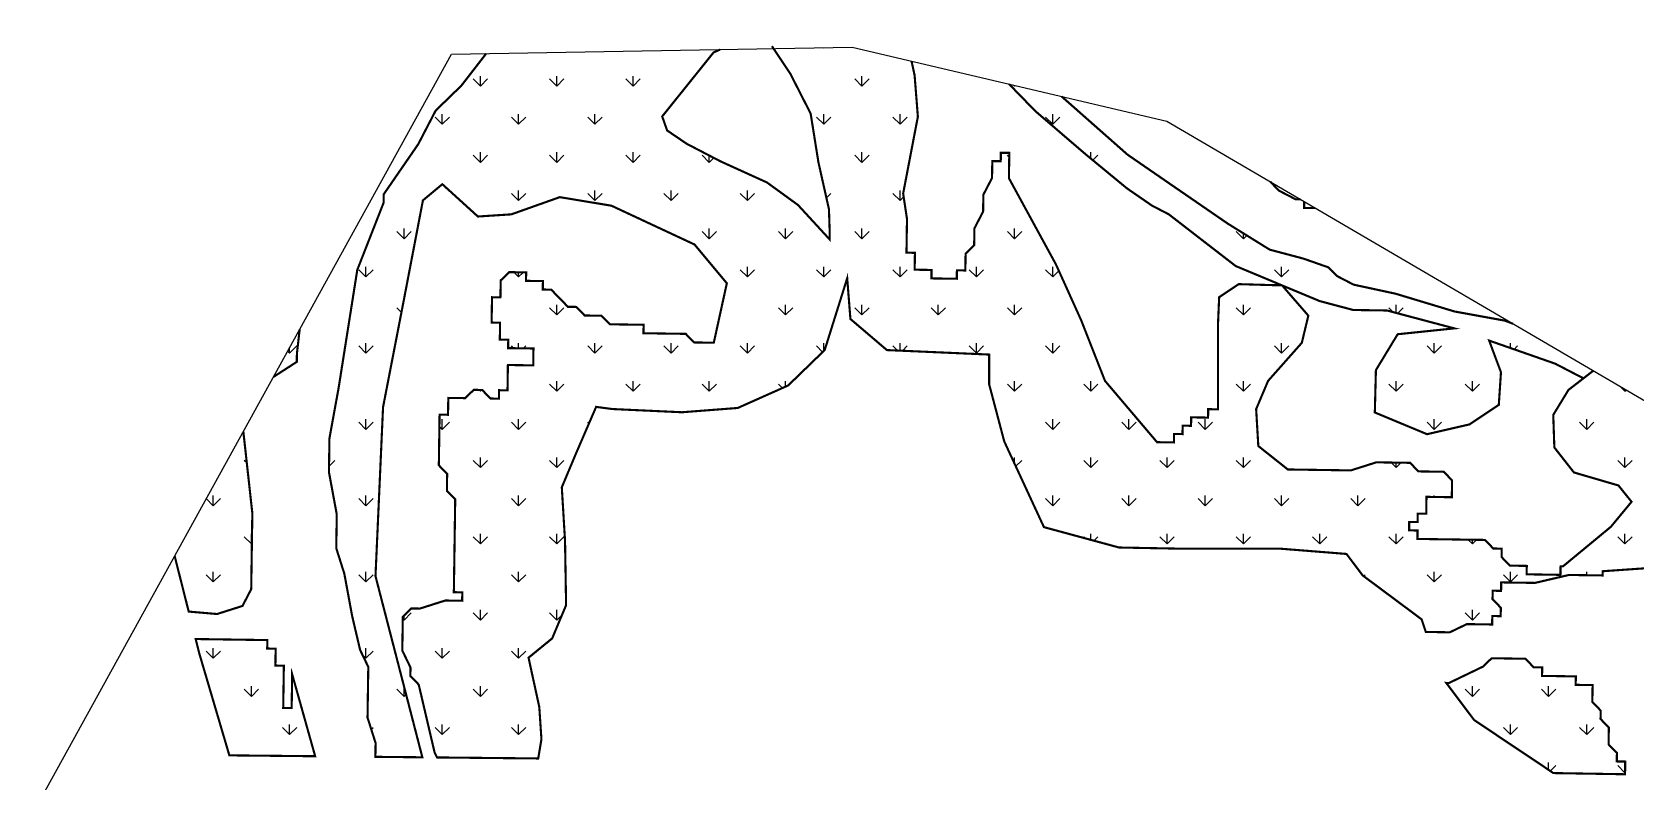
# Model space of a CAD drawing. Header units: metres. Extents: x 265309 to 267425, y 2141467 to 2144187.
# Drawn here: x 265461 to 266216, y 2143834 to 2144187 of the extents above; entities that cross this region are included whole.
import ezdxf

# ---------------------------------------------------------------- set-up
doc = ezdxf.new("R2010")
doc.units = ezdxf.units.M
doc.layers.add('MANGROOVES BUFFER ZONE', color=120, linetype='Continuous')
doc.layers.add('village', color=3, linetype='Continuous')

msp = doc.modelspace()

# ---------------------------------------------------------------- hatches: boundary and pattern name
at = {"layer": 'MANGROOVES BUFFER ZONE'}
h = msp.add_hatch(dxfattribs=at)
h.set_pattern_fill('GRASS', color=256)
h.paths.add_polyline_path([(265821.43, 2144105.92), (265806.85, 2144116.51), (265784.99, 2144126.45), (265769.09, 2144134.72), (265759.82, 2144141.01), (265757.5, 2144147.63), (265781.68, 2144177.75), (265803.54, 2144187.35), (265809.17, 2144180.73), (265817.78, 2144167.82), (265827.39, 2144148.96), (265831.03, 2144126.11), (265836, 2144103.94), (265836.33, 2144094), (265836.33, 2144089.7)], flags=16)
h.paths.add_polyline_path([(265784.79, 2144179.12), (265674.67, 2144177.26), (265662.95, 2144162.12), (265650.85, 2144150.37), (265642.67, 2144134.59), (265626.41, 2144110.97), (265626.35, 2144106.99), (265613.96, 2144075.37), (265609.57, 2144047.6), (265605.18, 2144019.83), (265600.85, 2143996.03), (265600.62, 2143980.13), (265604.3, 2143960.19), (265604.06, 2143944.29), (265607.86, 2143932.3), (265611.54, 2143912.37), (265615.28, 2143896.41), (265619.14, 2143888.4), (265618.78, 2143864.54), (265622.58, 2143852.56), (265622.48, 2143846.06), (265626.43, 2143846.02), (265644.59, 2143845.84), (265622.53, 2143931.15), (265626.09, 2144010.75), (265635.73, 2144060.44), (265644.86, 2144108.1), (265653.99, 2144115.71), (265670.73, 2144100.5), (265686.46, 2144101.51), (265709.29, 2144109.62), (265733.65, 2144105.57), (265772.71, 2144087.32), (265787.93, 2144069.06), (265781.79, 2144041.06), (265772.48, 2144041.2), (265768.57, 2144045.24), (265748.69, 2144045.53), (265748.75, 2144049.51), (265732.85, 2144049.74), (265728.94, 2144053.78), (265720.99, 2144053.89), (265717.07, 2144057.93), (265713.09, 2144057.99), (265709.18, 2144062.02), (265705.26, 2144066.06), (265701.29, 2144066.12), (265701.35, 2144070.09), (265693.4, 2144070.21), (265693.46, 2144074.19), (265685.51, 2144074.3), (265681.47, 2144070.39), (265681.35, 2144062.44), (265677.38, 2144062.49), (265677.2, 2144050.57), (265681.18, 2144050.51), (265681.06, 2144042.56), (265685.03, 2144042.5), (265684.98, 2144038.52), (265696.9, 2144038.35), (265696.78, 2144030.4), (265684.86, 2144030.57), (265684.68, 2144018.65), (265680.71, 2144018.7), (265680.65, 2144014.73), (265676.67, 2144014.79), (265672.76, 2144018.82), (265668.78, 2144018.88), (265664.75, 2144014.97), (265656.8, 2144015.08), (265656.68, 2144007.13), (265652.7, 2144007.19), (265652.35, 2143983.34), (265656.27, 2143979.3), (265656.15, 2143971.35), (265660.06, 2143967.32), (265659.42, 2143923.59), (265663.39, 2143923.53), (265663.33, 2143919.55), (265655.38, 2143919.67), (265643.4, 2143915.87), (265639.42, 2143915.93), (265635.39, 2143912.01), (265635.15, 2143896.11), (265639.01, 2143888.1), (265638.95, 2143884.13), (265642.87, 2143880.09), (265650.34, 2143848.17), (265651.5, 2143845.77), (265699.13, 2143845.29), (265700.65, 2143854.37), (265699.64, 2143869.52), (265694.58, 2143892.74), (265705.7, 2143901.82), (265712.26, 2143917.47), (265711.76, 2143947.75), (265710.24, 2143972.99), (265716.81, 2143988.64), (265726.4, 2144010.85), (265733.98, 2144009.84), (265766.81, 2144008.32), (265793.07, 2144010.34), (265816.81, 2144020.94), (265833.99, 2144037.6), (265844.59, 2144071.42), (265846.11, 2144052.24), (265863.28, 2144037.6), (265911.45, 2144035.49), (265911.45, 2144021.36), (265918.52, 2143994.6), (265937.21, 2143954.22), (265972.56, 2143944.63), (265998.83, 2143944.13), (266047.82, 2143944.13), (266079.64, 2143941.6), (266087.22, 2143931.51), (266115, 2143910.81), (266116.98, 2143904.87), (266128.28, 2143904.7), (266136.29, 2143908.56), (266148.21, 2143908.38), (266148.27, 2143912.36), (266152.24, 2143912.3), (266152.3, 2143916.27), (266148.39, 2143920.31), (266148.45, 2143924.28), (266152.42, 2143924.22), (266152.48, 2143928.2), (266168.38, 2143927.96), (266184.34, 2143931.7), (266200.24, 2143931.47), (266200.27, 2143933.46), (266220.52, 2143934.86), (266232.29, 2143944.58), (266238.43, 2143961.46), (266244.58, 2143979.37), (266245.09, 2143990.62), (266245.09, 2144001.64), (266243.76, 2144001.91), (266241.51, 2144001.12), (266195.82, 2144027.87), (266184.15, 2144018.85), (266176.98, 2144007.09), (266177.49, 2143991.74), (266186.71, 2143979.97), (266207.7, 2143973.83), (266213.84, 2143966.16), (266204.11, 2143954.39), (266181.52, 2143935.72), (266180.42, 2143935.74), (266180.36, 2143931.76), (266164.46, 2143932), (266164.52, 2143935.97), (266156.57, 2143936.09), (266152.66, 2143940.13), (266152.72, 2143944.1), (266148.74, 2143944.16), (266144.83, 2143948.2), (266113.03, 2143948.67), (266113.09, 2143952.64), (266109.11, 2143952.7), (266109.17, 2143956.68), (266113.14, 2143956.62), (266113.2, 2143960.59), (266117.18, 2143960.53), (266117.3, 2143968.49), (266129.22, 2143968.31), (266129.34, 2143976.26), (266125.42, 2143980.29), (266113.5, 2143980.47), (266109.58, 2143984.51), (266093.68, 2143984.74), (266081.7, 2143980.94), (266052.02, 2143981.38), (266038.13, 2143992.41), (266037.11, 2144009.81), (266042.74, 2144023.11), (266058.61, 2144041.02), (266061.68, 2144053.81), (266049.32, 2144068.06), (266028.92, 2144068.65), (266019.7, 2144062.51), (266019.19, 2144050.74), (266019.19, 2144037.44), (266019.14, 2144009.71), (266014.54, 2144009.77), (266014.48, 2144005.8), (266006.53, 2144005.92), (266006.47, 2144001.94), (266002.5, 2144002), (266002.44, 2143998.03), (265998.46, 2143998.08), (265998.4, 2143994.11), (265990.45, 2143994.23), (265965.95, 2144023.11), (265954.69, 2144051.76), (265942.91, 2144077.85), (265920.73, 2144118.53), (265920.91, 2144130.46), (265916.94, 2144130.52), (265916.88, 2144126.54), (265912.9, 2144126.6), (265912.78, 2144118.65), (265908.69, 2144110.76), (265908.57, 2144102.8), (265904.48, 2144094.91), (265904.36, 2144086.96), (265900.33, 2144083.04), (265900.21, 2144075.09), (265896.24, 2144075.15), (265896.18, 2144071.18), (265884.25, 2144071.35), (265884.31, 2144075.33), (265876.36, 2144075.45), (265876.48, 2144083.4), (265872.5, 2144083.46), (265872.74, 2144099.36), (265870.93, 2144111.32), (265877.86, 2144147.51), (265876.33, 2144166.95), (265874.9, 2144173.61), (265846.94, 2144180.17), (265809.97, 2144179.54), (265809.17, 2144180.73), (265803.54, 2144187.35)])
h = msp.add_hatch(dxfattribs=at)
h.set_pattern_fill('GRASS', color=256)
h.paths.add_polyline_path([(265945.51, 2144157.04), (265920.83, 2144162.83), (265933.13, 2144150.16), (265956.68, 2144129.93), (265976.32, 2144113.73), (265988.13, 2144105.6), (265996.02, 2144101.51), (266011.74, 2144089.34), (266027.47, 2144077.18), (266049.32, 2144068.06), (266066.98, 2144060.69), (266082.82, 2144056.48), (266098.72, 2144056.24), (266130.4, 2144047.82), (266103.73, 2144045.06), (266093.49, 2144028.17), (266092.98, 2144008.22), (266117.55, 2143997.99), (266137.52, 2144002.59), (266151.34, 2144011.8), (266152.36, 2144027.15), (266146.79, 2144042.08), (266154.13, 2144039.51), (266177.86, 2144031.21), (266191.19, 2144024.3), (266199.73, 2144030.89), (266185.93, 2144039.04), (266154.31, 2144051.44), (266130.52, 2144055.77), (266102.81, 2144064.13), (266083, 2144068.41), (266075.11, 2144072.5), (266071.19, 2144076.53), (266059.32, 2144080.69), (266043.48, 2144084.9), (266023.79, 2144097.12), (266000.17, 2144113.37), (265976.56, 2144129.63), (265949.09, 2144153.9)])
h = msp.add_hatch(dxfattribs=at)
h.set_pattern_fill('GRASS', color=256)
h.paths.add_polyline_path([(265586.85, 2144047.42), (265574.46, 2144024.93), (265585.48, 2144032.05), (265585.54, 2144036.02)])
h.paths.add_polyline_path([(265560.32, 2143999.27), (265527.98, 2143940.62), (265534.6, 2143914.46), (265547.94, 2143913.31), (265559.92, 2143917.11), (265564.02, 2143925), (265564.55, 2143960.78)])
h = msp.add_hatch(dxfattribs=at)
h.set_pattern_fill('GRASS', color=256)
h.paths.add_polyline_path([(265579.39, 2143888.99), (265575.41, 2143889.05), (265575.53, 2143897), (265571.55, 2143897.06), (265571.61, 2143901.03), (265537.87, 2143901.53), (265539.63, 2143894.56), (265553.73, 2143846.75), (265594.13, 2143846.34), (265583.3, 2143884.95), (265583.07, 2143869.05), (265579.09, 2143869.11)], flags=17)
h = msp.add_hatch(dxfattribs=at)
h.set_pattern_fill('GRASS', color=256)
h.paths.add_polyline_path([(266195.5, 2143879.84), (266187.55, 2143879.96), (266187.61, 2143883.94), (266171.71, 2143884.17), (266171.77, 2143888.15), (266167.79, 2143888.21), (266163.87, 2143892.24), (266147.97, 2143892.48), (266143.94, 2143888.56), (266127.92, 2143880.85), (266126.61, 2143880.87), (266139.75, 2143863.37), (266177.05, 2143838.41), (266210.78, 2143837.85), (266210.87, 2143843.83), (266206.89, 2143843.89), (266206.95, 2143847.86), (266203.03, 2143851.9), (266203.15, 2143859.85), (266199.24, 2143863.88), (266199.29, 2143867.86), (266195.38, 2143871.89)])

# ---------------------------------------------------------------- linework, layer by layer
at = {"color": 3, "flags": 128}
msp.add_lwpolyline([(265460.86, 2143818.85), (265658.28, 2144176.99)], dxfattribs=at)
at = {"layer": 'MANGROOVES BUFFER ZONE', "const_width": 1}
for points in [[(265809.17, 2144180.73), (265817.78, 2144167.82), (265827.39, 2144148.96), (265831.03, 2144126.11), (265836, 2144103.94), (265836.33, 2144094), (265836.33, 2144089.7), (265821.43, 2144105.92), (265806.85, 2144116.51), (265784.99, 2144126.45), (265769.09, 2144134.72), (265759.82, 2144141.01), (265757.5, 2144147.63), (265781.68, 2144177.75), (265784.79, 2144179.12)], [(265674.67, 2144177.26), (265662.95, 2144162.12), (265650.85, 2144150.37), (265642.67, 2144134.59), (265626.41, 2144110.97), (265626.35, 2144106.99), (265613.96, 2144075.37), (265609.57, 2144047.6), (265605.18, 2144019.83), (265600.85, 2143996.03), (265600.62, 2143980.13), (265604.3, 2143960.19), (265604.06, 2143944.29), (265607.86, 2143932.3), (265611.54, 2143912.37), (265615.28, 2143896.41), (265619.14, 2143888.4), (265618.78, 2143864.54), (265622.58, 2143852.56), (265622.48, 2143846.06), (265626.43, 2143846.02), (265644.59, 2143845.84), (265622.53, 2143931.15), (265626.09, 2144010.75), (265635.73, 2144060.44), (265644.86, 2144108.1), (265653.99, 2144115.71), (265670.73, 2144100.5), (265686.46, 2144101.51), (265709.29, 2144109.62), (265733.65, 2144105.57), (265772.71, 2144087.32), (265787.93, 2144069.06), (265781.79, 2144041.06), (265772.48, 2144041.2), (265768.57, 2144045.24), (265748.69, 2144045.53), (265748.75, 2144049.51), (265732.85, 2144049.74), (265728.94, 2144053.78), (265720.99, 2144053.89), (265717.07, 2144057.93), (265713.09, 2144057.99), (265709.18, 2144062.02), (265705.26, 2144066.06), (265701.29, 2144066.12), (265701.35, 2144070.09), (265693.4, 2144070.21), (265693.46, 2144074.19), (265685.51, 2144074.3), (265681.47, 2144070.39), (265681.35, 2144062.44), (265677.38, 2144062.49), (265677.2, 2144050.57), (265681.18, 2144050.51), (265681.06, 2144042.56), (265685.03, 2144042.5), (265684.98, 2144038.52), (265696.9, 2144038.35), (265696.78, 2144030.4), (265684.86, 2144030.57), (265684.68, 2144018.65), (265680.71, 2144018.7), (265680.65, 2144014.73), (265676.67, 2144014.79), (265672.76, 2144018.82), (265668.78, 2144018.88), (265664.75, 2144014.97), (265656.8, 2144015.08), (265656.68, 2144007.13), (265652.7, 2144007.19), (265652.35, 2143983.34), (265656.27, 2143979.3), (265656.15, 2143971.35), (265660.06, 2143967.32), (265659.42, 2143923.59), (265663.39, 2143923.53), (265663.33, 2143919.55), (265655.38, 2143919.67), (265643.4, 2143915.87), (265639.42, 2143915.93), (265635.39, 2143912.01), (265635.15, 2143896.11), (265639.01, 2143888.1), (265638.95, 2143884.13), (265642.87, 2143880.09), (265650.34, 2143848.17), (265651.5, 2143845.77), (265699.13, 2143845.29), (265700.65, 2143854.37), (265699.64, 2143869.52), (265694.58, 2143892.74), (265705.7, 2143901.82), (265712.26, 2143917.47), (265711.76, 2143947.75), (265710.24, 2143972.99), (265716.81, 2143988.64), (265726.4, 2144010.85), (265733.98, 2144009.84), (265766.81, 2144008.32), (265793.07, 2144010.34), (265816.81, 2144020.94), (265833.99, 2144037.6), (265844.59, 2144071.42), (265846.11, 2144052.24), (265863.28, 2144037.6), (265911.45, 2144035.49), (265911.45, 2144021.36), (265918.52, 2143994.6), (265937.21, 2143954.22), (265972.56, 2143944.63), (265998.83, 2143944.13), (266047.82, 2143944.13), (266079.64, 2143941.6), (266087.22, 2143931.51), (266115, 2143910.81), (266116.98, 2143904.87), (266128.28, 2143904.7), (266136.29, 2143908.56), (266148.21, 2143908.38), (266148.27, 2143912.36), (266152.24, 2143912.3), (266152.3, 2143916.27), (266148.39, 2143920.31), (266148.45, 2143924.28), (266152.42, 2143924.22), (266152.48, 2143928.2), (266168.38, 2143927.96), (266184.34, 2143931.7), (266200.24, 2143931.47), (266200.27, 2143933.46), (266220.52, 2143934.86)], [(266195.82, 2144027.87), (266184.15, 2144018.85), (266176.98, 2144007.09), (266177.49, 2143991.74), (266186.71, 2143979.97), (266207.7, 2143973.83), (266213.84, 2143966.16), (266204.11, 2143954.39), (266181.52, 2143935.72), (266180.42, 2143935.74), (266180.36, 2143931.76), (266164.46, 2143932), (266164.52, 2143935.97), (266156.57, 2143936.09), (266152.66, 2143940.13), (266152.72, 2143944.1), (266148.74, 2143944.16), (266144.83, 2143948.2), (266113.03, 2143948.67), (266113.09, 2143952.64), (266109.11, 2143952.7), (266109.17, 2143956.68), (266113.14, 2143956.62), (266113.2, 2143960.59), (266117.18, 2143960.53), (266117.3, 2143968.49), (266129.22, 2143968.31), (266129.34, 2143976.26), (266125.42, 2143980.29), (266113.5, 2143980.47), (266109.58, 2143984.51), (266093.68, 2143984.74), (266081.7, 2143980.94), (266052.02, 2143981.38), (266038.13, 2143992.41), (266037.11, 2144009.81), (266042.74, 2144023.11), (266058.61, 2144041.02), (266061.68, 2144053.81), (266049.32, 2144068.06), (266028.92, 2144068.65), (266019.7, 2144062.51), (266019.19, 2144050.74), (266019.19, 2144037.44), (266019.14, 2144009.71), (266014.54, 2144009.77), (266014.48, 2144005.8), (266006.53, 2144005.92), (266006.47, 2144001.94), (266002.5, 2144002), (266002.44, 2143998.03), (265998.46, 2143998.08), (265998.4, 2143994.11), (265990.45, 2143994.23), (265965.95, 2144023.11), (265954.69, 2144051.76), (265942.91, 2144077.85), (265920.73, 2144118.53), (265920.91, 2144130.46), (265916.94, 2144130.52), (265916.88, 2144126.54), (265912.9, 2144126.6), (265912.78, 2144118.65), (265908.69, 2144110.76), (265908.57, 2144102.8), (265904.48, 2144094.91), (265904.36, 2144086.96), (265900.33, 2144083.04), (265900.21, 2144075.09), (265896.24, 2144075.15), (265896.18, 2144071.18), (265884.25, 2144071.35), (265884.31, 2144075.33), (265876.36, 2144075.45), (265876.48, 2144083.4), (265872.5, 2144083.46), (265872.74, 2144099.36), (265870.93, 2144111.32), (265877.86, 2144147.51), (265876.33, 2144166.95), (265874.9, 2144173.61)], [(265920.83, 2144162.83), (265933.13, 2144150.16), (265956.68, 2144129.93), (265976.32, 2144113.73), (265988.13, 2144105.6), (265996.02, 2144101.51), (266011.74, 2144089.34), (266027.47, 2144077.18), (266049.32, 2144068.06), (266066.98, 2144060.69), (266082.82, 2144056.48), (266098.72, 2144056.24), (266130.4, 2144047.82), (266103.73, 2144045.06), (266093.49, 2144028.17), (266092.98, 2144008.22), (266117.55, 2143997.99), (266137.52, 2144002.59), (266151.34, 2144011.8), (266152.36, 2144027.15), (266146.79, 2144042.08), (266154.13, 2144039.51), (266177.86, 2144031.21), (266191.19, 2144024.3), (266195.82, 2144027.87)], [(266158.1, 2144049.95), (266154.31, 2144051.44), (266130.52, 2144055.77), (266102.81, 2144064.13), (266083, 2144068.41), (266075.11, 2144072.5), (266071.19, 2144076.53), (266059.32, 2144080.69), (266043.48, 2144084.9), (266023.79, 2144097.12), (266000.17, 2144113.37), (265976.56, 2144129.63), (265949.09, 2144153.9), (265945.51, 2144157.04)], [(266043.76, 2144116.9), (266043.96, 2144116.7), (266047.87, 2144112.67), (266055.76, 2144108.57), (266058.04, 2144108.54)], [(266059.72, 2144107.56), (266059.68, 2144104.54), (266065.01, 2144104.46)], [(265574.46, 2144024.93), (265585.48, 2144032.05), (265585.54, 2144036.02), (265586.85, 2144047.42)], [(265527.98, 2143940.62), (265534.6, 2143914.46), (265547.94, 2143913.31), (265559.92, 2143917.11), (265564.02, 2143925), (265564.55, 2143960.78), (265560.32, 2143999.27)]]:
    msp.add_lwpolyline(points, dxfattribs=at)
for points in [[(265579.39, 2143888.99), (265575.41, 2143889.05), (265575.53, 2143897), (265571.55, 2143897.06), (265571.61, 2143901.03), (265537.87, 2143901.53), (265539.63, 2143894.56), (265553.73, 2143846.75), (265594.13, 2143846.34), (265583.3, 2143884.95), (265583.07, 2143869.05), (265579.09, 2143869.11), (265579.39, 2143888.99)], [(266195.5, 2143879.84), (266187.55, 2143879.96), (266187.61, 2143883.94), (266171.71, 2143884.17), (266171.77, 2143888.15), (266167.79, 2143888.21), (266163.87, 2143892.24), (266147.97, 2143892.48), (266143.94, 2143888.56), (266127.92, 2143880.85), (266126.61, 2143880.87), (266139.75, 2143863.37), (266177.05, 2143838.41), (266210.78, 2143837.85), (266210.87, 2143843.83), (266206.89, 2143843.89), (266206.95, 2143847.86), (266203.03, 2143851.9), (266203.15, 2143859.85), (266199.24, 2143863.88), (266199.29, 2143867.86), (266195.38, 2143871.89), (266195.5, 2143879.84)]]:
    msp.add_lwpolyline(points, close=True, dxfattribs=at)
at = {"layer": 'village', "color": 3}
msp.add_polyline3d([(265658.28, 2144176.99, 0), (265846.94, 2144180.17, 0), (265995.06, 2144145.42, 0), (266241.51, 2144001.12, 0), (266250.73, 2144004.34, 0), (266330.66, 2143915.88, 0), (266376.81, 2143846.38, 0), (266372.74, 2143729.46, 0), (266435.53, 2143692.53, 0), (266508.94, 2143722.88, 0), (266545.99, 2143709.47, 0), (266578.15, 2143663.23, 0), (266589.87, 2143582.01, 0), (266627.39, 2143551.84, 0)], dxfattribs=at)

doc.saveas('drawing.dxf')
